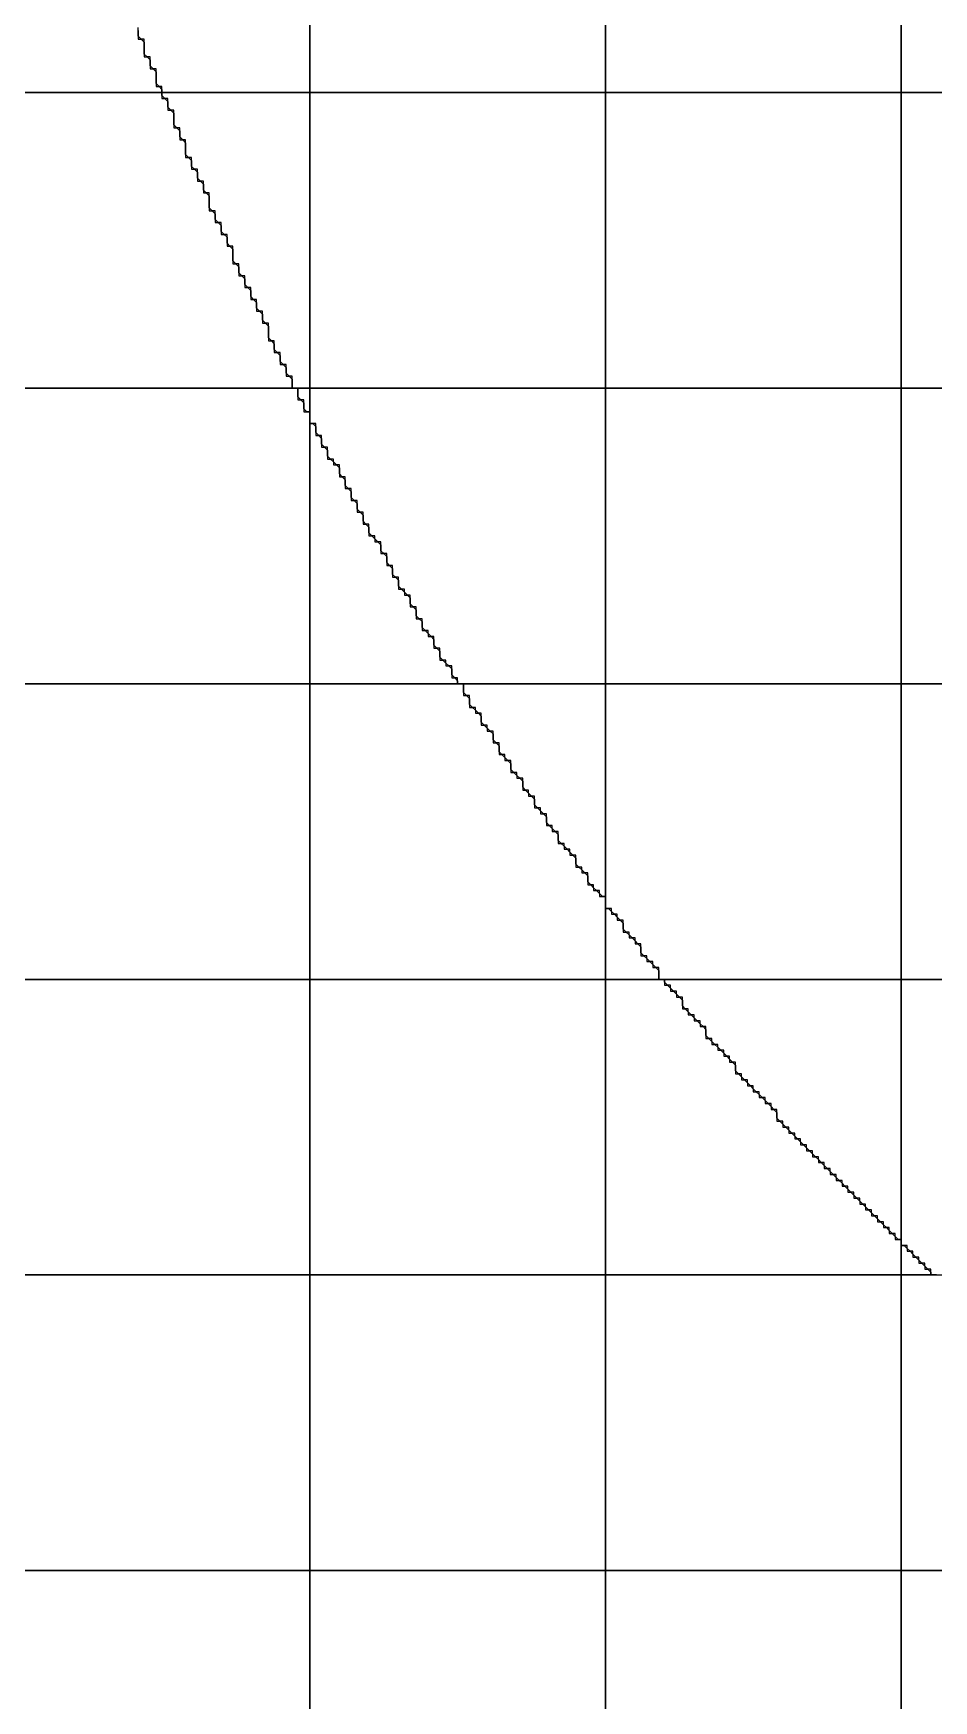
# Model space of a CAD drawing. Header units: metres. Extents: x -2.2 to 1, y -5.2 to 5.1.
# Drawn here: x -1.115 to -0.734, y -3.716 to -3.01 of the extents above; entities that cross this region are included whole.
import ezdxf

# ---------------------------------------------------------------- set-up
doc = ezdxf.new("R2010")
doc.units = ezdxf.units.M

msp = doc.modelspace()

# ---------------------------------------------------------------- linework, layer by layer
at = {"layer": '6', "color": 4}
for points in [[(-1.07043, -3.00925, 0), (-1.07043, -3.013, 0), (-1.06918, -3.013, 0), (-1.06793, -3.01425, 0), (-1.06793, -3.0205, 0), (-1.06668, -3.0205, 0), (-1.06543, -3.02175, 0), (-1.06543, -3.0255, 0), (-1.06418, -3.0255, 0), (-1.06293, -3.02675, 0), (-1.06293, -3.033, 0), (-1.06168, -3.033, 0), (-1.06043, -3.03425, 0), (-1.06043, -3.0355, 0), (-0.99793, -3.0355, 0), (-0.99793, -2.9105, 0)], [(-0.99793, -3.0355, 0), (-0.87293, -3.0355, 0), (-0.87293, -2.9105, 0), (-0.99793, -2.9105, 0), (-0.99793, -3.0355, 0)], [(-0.87293, -3.0355, 0), (-0.74793, -3.0355, 0), (-0.74793, -2.9105, 0), (-0.87293, -2.9105, 0), (-0.87293, -3.0355, 0)], [(-0.74793, -3.0355, 0), (-0.62293, -3.0355, 0), (-0.62293, -2.9105, 0), (-0.74793, -2.9105, 0), (-0.74793, -3.0355, 0)], [(-1.06043, -3.038, 0), (-1.05918, -3.038, 0), (-1.05793, -3.03925, 0), (-1.05793, -3.043, 0), (-1.05668, -3.043, 0), (-1.05543, -3.04425, 0), (-1.05543, -3.0505, 0), (-1.05418, -3.0505, 0), (-1.05293, -3.05175, 0), (-1.05293, -3.0555, 0), (-1.05168, -3.0555, 0), (-1.05043, -3.05675, 0), (-1.05043, -3.063, 0), (-1.04918, -3.063, 0), (-1.04793, -3.06425, 0), (-1.04793, -3.068, 0), (-1.04668, -3.068, 0), (-1.04543, -3.06925, 0), (-1.04543, -3.073, 0), (-1.04418, -3.073, 0), (-1.04293, -3.07425, 0), (-1.04293, -3.078, 0), (-1.04168, -3.078, 0), (-1.04043, -3.07925, 0), (-1.04043, -3.0855, 0), (-1.03918, -3.0855, 0), (-1.03793, -3.08675, 0), (-1.03793, -3.0905, 0), (-1.03668, -3.0905, 0), (-1.03543, -3.09175, 0), (-1.03543, -3.0955, 0), (-1.03418, -3.0955, 0), (-1.03293, -3.09675, 0), (-1.03293, -3.1005, 0), (-1.03168, -3.1005, 0), (-1.03043, -3.10175, 0), (-1.03043, -3.108, 0), (-1.02918, -3.108, 0), (-1.02793, -3.10925, 0), (-1.02793, -3.113, 0), (-1.02668, -3.113, 0), (-1.02543, -3.11425, 0), (-1.02543, -3.118, 0), (-1.02418, -3.118, 0), (-1.02293, -3.11925, 0), (-1.02293, -3.123, 0), (-1.02168, -3.123, 0), (-1.02043, -3.12425, 0), (-1.02043, -3.128, 0), (-1.01918, -3.128, 0), (-1.01793, -3.12925, 0), (-1.01793, -3.133, 0), (-1.01668, -3.133, 0), (-1.01543, -3.13425, 0), (-1.01543, -3.1405, 0), (-1.01418, -3.1405, 0), (-1.01293, -3.14175, 0), (-1.01293, -3.1455, 0), (-1.01168, -3.1455, 0), (-1.01043, -3.14675, 0), (-1.01043, -3.1505, 0), (-1.00918, -3.1505, 0), (-1.00793, -3.15175, 0), (-1.00793, -3.1555, 0), (-1.00668, -3.1555, 0), (-1.00543, -3.15675, 0), (-1.00543, -3.1605, 0), (-0.99793, -3.1605, 0), (-0.99793, -3.0355, 0), (-1.06043, -3.0355, 0), (-1.06043, -3.038, 0)], [(-0.99793, -3.1605, 0), (-0.87293, -3.1605, 0), (-0.87293, -3.0355, 0), (-0.99793, -3.0355, 0), (-0.99793, -3.1605, 0)], [(-0.87293, -3.1605, 0), (-0.74793, -3.1605, 0), (-0.74793, -3.0355, 0), (-0.87293, -3.0355, 0), (-0.87293, -3.1605, 0)], [(-0.74793, -3.1605, 0), (-0.62293, -3.1605, 0), (-0.62293, -3.0355, 0), (-0.74793, -3.0355, 0), (-0.74793, -3.1605, 0)], [(-1.00293, -3.1655, 0), (-1.00168, -3.1655, 0), (-1.00043, -3.16675, 0), (-1.00043, -3.1705, 0), (-0.99793, -3.1705, 0), (-0.99793, -3.1605, 0), (-1.00293, -3.1605, 0), (-1.00293, -3.1655, 0)], [(-0.99793, -3.1755, 0), (-0.99668, -3.1755, 0), (-0.99543, -3.17675, 0), (-0.99543, -3.1805, 0), (-0.99418, -3.1805, 0), (-0.99293, -3.18175, 0), (-0.99293, -3.1855, 0), (-0.99168, -3.1855, 0), (-0.99043, -3.18675, 0), (-0.99043, -3.1905, 0), (-0.98918, -3.1905, 0), (-0.98793, -3.19175, 0), (-0.98793, -3.193, 0), (-0.98668, -3.193, 0), (-0.98543, -3.19425, 0), (-0.98543, -3.198, 0), (-0.98418, -3.198, 0), (-0.98293, -3.19925, 0), (-0.98293, -3.203, 0), (-0.98168, -3.203, 0), (-0.98043, -3.20425, 0), (-0.98043, -3.208, 0), (-0.97918, -3.208, 0), (-0.97793, -3.20925, 0), (-0.97793, -3.213, 0), (-0.97668, -3.213, 0), (-0.97543, -3.21425, 0), (-0.97543, -3.218, 0), (-0.97418, -3.218, 0), (-0.97293, -3.21925, 0), (-0.97293, -3.223, 0), (-0.97168, -3.223, 0), (-0.97043, -3.22425, 0), (-0.97043, -3.2255, 0), (-0.96918, -3.2255, 0), (-0.96793, -3.22675, 0), (-0.96793, -3.2305, 0), (-0.96668, -3.2305, 0), (-0.96543, -3.23175, 0), (-0.96543, -3.2355, 0), (-0.96418, -3.2355, 0), (-0.96293, -3.23675, 0), (-0.96293, -3.2405, 0), (-0.96168, -3.2405, 0), (-0.96043, -3.24175, 0), (-0.96043, -3.2455, 0), (-0.95918, -3.2455, 0), (-0.95793, -3.24675, 0), (-0.95793, -3.248, 0), (-0.95668, -3.248, 0), (-0.95543, -3.24925, 0), (-0.95543, -3.253, 0), (-0.95418, -3.253, 0), (-0.95293, -3.25425, 0), (-0.95293, -3.258, 0), (-0.95168, -3.258, 0), (-0.95043, -3.25925, 0), (-0.95043, -3.263, 0), (-0.94918, -3.263, 0), (-0.94793, -3.26425, 0), (-0.94793, -3.2655, 0), (-0.94668, -3.2655, 0), (-0.94543, -3.26675, 0), (-0.94543, -3.2705, 0), (-0.94418, -3.2705, 0), (-0.94293, -3.27175, 0), (-0.94293, -3.2755, 0), (-0.94168, -3.2755, 0), (-0.94043, -3.27675, 0), (-0.94043, -3.278, 0), (-0.93918, -3.278, 0), (-0.93793, -3.27925, 0), (-0.93793, -3.283, 0), (-0.93668, -3.283, 0), (-0.93543, -3.28425, 0), (-0.93543, -3.2855, 0), (-0.87293, -3.2855, 0), (-0.87293, -3.1605, 0), (-0.99793, -3.1605, 0), (-0.99793, -3.1755, 0)], [(-0.87293, -3.2855, 0), (-0.74793, -3.2855, 0), (-0.74793, -3.1605, 0), (-0.87293, -3.1605, 0), (-0.87293, -3.2855, 0)], [(-0.74793, -3.2855, 0), (-0.62293, -3.2855, 0), (-0.62293, -3.1605, 0), (-0.74793, -3.1605, 0), (-0.74793, -3.2855, 0)], [(-0.93293, -3.2905, 0), (-0.93168, -3.2905, 0), (-0.93043, -3.29175, 0), (-0.93043, -3.2955, 0), (-0.92918, -3.2955, 0), (-0.92793, -3.29675, 0), (-0.92793, -3.298, 0), (-0.92668, -3.298, 0), (-0.92543, -3.29925, 0), (-0.92543, -3.303, 0), (-0.92418, -3.303, 0), (-0.92293, -3.30425, 0), (-0.92293, -3.3055, 0), (-0.92168, -3.3055, 0), (-0.92043, -3.30675, 0), (-0.92043, -3.3105, 0), (-0.91918, -3.3105, 0), (-0.91793, -3.31175, 0), (-0.91793, -3.3155, 0), (-0.91668, -3.3155, 0), (-0.91543, -3.31675, 0), (-0.91543, -3.318, 0), (-0.91418, -3.318, 0), (-0.91293, -3.31925, 0), (-0.91293, -3.323, 0), (-0.91168, -3.323, 0), (-0.91043, -3.32425, 0), (-0.91043, -3.3255, 0), (-0.90918, -3.3255, 0), (-0.90793, -3.32675, 0), (-0.90793, -3.3305, 0), (-0.90668, -3.3305, 0), (-0.90543, -3.33175, 0), (-0.90543, -3.333, 0), (-0.90418, -3.333, 0), (-0.90293, -3.33425, 0), (-0.90293, -3.338, 0), (-0.90168, -3.338, 0), (-0.90043, -3.33925, 0), (-0.90043, -3.3405, 0), (-0.89918, -3.3405, 0), (-0.89793, -3.34175, 0), (-0.89793, -3.3455, 0), (-0.89668, -3.3455, 0), (-0.89543, -3.34675, 0), (-0.89543, -3.348, 0), (-0.89418, -3.348, 0), (-0.89293, -3.34925, 0), (-0.89293, -3.353, 0), (-0.89168, -3.353, 0), (-0.89043, -3.35425, 0), (-0.89043, -3.3555, 0), (-0.88918, -3.3555, 0), (-0.88793, -3.35675, 0), (-0.88793, -3.358, 0), (-0.88668, -3.358, 0), (-0.88543, -3.35925, 0), (-0.88543, -3.363, 0), (-0.88418, -3.363, 0), (-0.88293, -3.36425, 0), (-0.88293, -3.3655, 0), (-0.88168, -3.3655, 0), (-0.88043, -3.36675, 0), (-0.88043, -3.3705, 0), (-0.87918, -3.3705, 0), (-0.87793, -3.37175, 0), (-0.87793, -3.373, 0), (-0.87668, -3.373, 0), (-0.87543, -3.37425, 0), (-0.87543, -3.3755, 0), (-0.87293, -3.3755, 0), (-0.87293, -3.2855, 0), (-0.93293, -3.2855, 0), (-0.93293, -3.2905, 0)], [(-0.87293, -3.3805, 0), (-0.87168, -3.3805, 0), (-0.87043, -3.38175, 0), (-0.87043, -3.383, 0), (-0.86918, -3.383, 0), (-0.86793, -3.38425, 0), (-0.86793, -3.3855, 0), (-0.86668, -3.3855, 0), (-0.86543, -3.38675, 0), (-0.86543, -3.3905, 0), (-0.86418, -3.3905, 0), (-0.86293, -3.39175, 0), (-0.86293, -3.393, 0), (-0.86168, -3.393, 0), (-0.86043, -3.39425, 0), (-0.86043, -3.3955, 0), (-0.85918, -3.3955, 0), (-0.85793, -3.39675, 0), (-0.85793, -3.4005, 0), (-0.85668, -3.4005, 0), (-0.85543, -3.40175, 0), (-0.85543, -3.403, 0), (-0.85418, -3.403, 0), (-0.85293, -3.40425, 0), (-0.85293, -3.4055, 0), (-0.85168, -3.4055, 0), (-0.85043, -3.40675, 0), (-0.85043, -3.4105, 0), (-0.74793, -3.4105, 0), (-0.74793, -3.2855, 0), (-0.87293, -3.2855, 0), (-0.87293, -3.3805, 0)], [(-0.74793, -3.4105, 0), (-0.62293, -3.4105, 0), (-0.62293, -3.2855, 0), (-0.74793, -3.2855, 0), (-0.74793, -3.4105, 0)], [(-0.84793, -3.413, 0), (-0.84668, -3.413, 0), (-0.84543, -3.41425, 0), (-0.84543, -3.4155, 0), (-0.84418, -3.4155, 0), (-0.84293, -3.41675, 0), (-0.84293, -3.418, 0), (-0.84168, -3.418, 0), (-0.84043, -3.41925, 0), (-0.84043, -3.423, 0), (-0.83918, -3.423, 0), (-0.83793, -3.42425, 0), (-0.83793, -3.4255, 0), (-0.83668, -3.4255, 0), (-0.83543, -3.42675, 0), (-0.83543, -3.428, 0), (-0.83418, -3.428, 0), (-0.83293, -3.42925, 0), (-0.83293, -3.4305, 0), (-0.83168, -3.4305, 0), (-0.83043, -3.43175, 0), (-0.83043, -3.4355, 0), (-0.82918, -3.4355, 0), (-0.82793, -3.43675, 0), (-0.82793, -3.438, 0), (-0.82668, -3.438, 0), (-0.82543, -3.43925, 0), (-0.82543, -3.4405, 0), (-0.82418, -3.4405, 0), (-0.82293, -3.44175, 0), (-0.82293, -3.443, 0), (-0.82168, -3.443, 0), (-0.82043, -3.44425, 0), (-0.82043, -3.4455, 0), (-0.81918, -3.4455, 0), (-0.81793, -3.44675, 0), (-0.81793, -3.4505, 0), (-0.81668, -3.4505, 0), (-0.81543, -3.45175, 0), (-0.81543, -3.453, 0), (-0.81418, -3.453, 0), (-0.81293, -3.45425, 0), (-0.81293, -3.4555, 0), (-0.81168, -3.4555, 0), (-0.81043, -3.45675, 0), (-0.81043, -3.458, 0), (-0.80918, -3.458, 0), (-0.80793, -3.45925, 0), (-0.80793, -3.4605, 0), (-0.80668, -3.4605, 0), (-0.80543, -3.46175, 0), (-0.80543, -3.463, 0), (-0.80418, -3.463, 0), (-0.80293, -3.46425, 0), (-0.80293, -3.4655, 0), (-0.80168, -3.4655, 0), (-0.80043, -3.46675, 0), (-0.80043, -3.4705, 0), (-0.79918, -3.4705, 0), (-0.79793, -3.47175, 0), (-0.79793, -3.473, 0), (-0.79668, -3.473, 0), (-0.79543, -3.47425, 0), (-0.79543, -3.4755, 0), (-0.79418, -3.4755, 0), (-0.79293, -3.47675, 0), (-0.79293, -3.478, 0), (-0.79168, -3.478, 0), (-0.79043, -3.47925, 0), (-0.79043, -3.4805, 0), (-0.78918, -3.4805, 0), (-0.78793, -3.48175, 0), (-0.78793, -3.483, 0), (-0.78668, -3.483, 0), (-0.78543, -3.48425, 0), (-0.78543, -3.4855, 0), (-0.78418, -3.4855, 0), (-0.78293, -3.48675, 0), (-0.78293, -3.488, 0), (-0.78168, -3.488, 0), (-0.78043, -3.48925, 0), (-0.78043, -3.4905, 0), (-0.77918, -3.4905, 0), (-0.77793, -3.49175, 0), (-0.77793, -3.493, 0), (-0.77668, -3.493, 0), (-0.77543, -3.49425, 0), (-0.77543, -3.4955, 0), (-0.77418, -3.4955, 0), (-0.77293, -3.49675, 0), (-0.77293, -3.498, 0), (-0.77168, -3.498, 0), (-0.77043, -3.49925, 0), (-0.77043, -3.5005, 0), (-0.76918, -3.5005, 0), (-0.76793, -3.50175, 0), (-0.76793, -3.503, 0), (-0.76668, -3.503, 0), (-0.76543, -3.50425, 0), (-0.76543, -3.5055, 0), (-0.76418, -3.5055, 0), (-0.76293, -3.50675, 0), (-0.76293, -3.508, 0), (-0.76168, -3.508, 0), (-0.76043, -3.50925, 0), (-0.76043, -3.5105, 0), (-0.75918, -3.5105, 0), (-0.75793, -3.51175, 0), (-0.75793, -3.513, 0), (-0.75668, -3.513, 0), (-0.75543, -3.51425, 0), (-0.75543, -3.5155, 0), (-0.75418, -3.5155, 0), (-0.75293, -3.51675, 0), (-0.75293, -3.518, 0), (-0.75168, -3.518, 0), (-0.75043, -3.51925, 0), (-0.75043, -3.5205, 0), (-0.74793, -3.5205, 0), (-0.74793, -3.4105, 0), (-0.84793, -3.4105, 0), (-0.84793, -3.413, 0)], [(-0.74793, -3.523, 0), (-0.74668, -3.523, 0), (-0.74543, -3.52425, 0), (-0.74543, -3.5255, 0), (-0.74418, -3.5255, 0), (-0.74293, -3.52675, 0), (-0.74293, -3.528, 0), (-0.74168, -3.528, 0), (-0.74043, -3.52925, 0), (-0.74043, -3.5305, 0), (-0.73918, -3.5305, 0), (-0.73793, -3.53175, 0), (-0.73793, -3.533, 0), (-0.73668, -3.533, 0), (-0.73543, -3.53425, 0), (-0.73543, -3.5355, 0), (-0.62293, -3.5355, 0), (-0.62293, -3.4105, 0), (-0.74793, -3.4105, 0), (-0.74793, -3.523, 0)]]:
    msp.add_polyline3d(points, dxfattribs=at)
at = {"layer": '7', "color": 1}
for points in [[(-1.12293, -3.0355, 0), (-1.06043, -3.0355, 0), (-1.06043, -3.033, 0), (-1.06168, -3.033, 0), (-1.06293, -3.03175, 0), (-1.06293, -3.0255, 0), (-1.06418, -3.0255, 0), (-1.06543, -3.02425, 0), (-1.06543, -3.0205, 0), (-1.06668, -3.0205, 0), (-1.06793, -3.01925, 0), (-1.06793, -3.013, 0), (-1.06918, -3.013, 0), (-1.07043, -3.01175, 0), (-1.07043, -3.008, 0)], [(-1.12293, -3.1605, 0), (-1.00543, -3.1605, 0), (-1.00543, -3.1555, 0), (-1.00668, -3.1555, 0), (-1.00793, -3.15425, 0), (-1.00793, -3.1505, 0), (-1.00918, -3.1505, 0), (-1.01043, -3.14925, 0), (-1.01043, -3.1455, 0), (-1.01168, -3.1455, 0), (-1.01293, -3.14425, 0), (-1.01293, -3.1405, 0), (-1.01418, -3.1405, 0), (-1.01543, -3.13925, 0), (-1.01543, -3.133, 0), (-1.01668, -3.133, 0), (-1.01793, -3.13175, 0), (-1.01793, -3.128, 0), (-1.01918, -3.128, 0), (-1.02043, -3.12675, 0), (-1.02043, -3.123, 0), (-1.02168, -3.123, 0), (-1.02293, -3.12175, 0), (-1.02293, -3.118, 0), (-1.02418, -3.118, 0), (-1.02543, -3.11675, 0), (-1.02543, -3.113, 0), (-1.02668, -3.113, 0), (-1.02793, -3.11175, 0), (-1.02793, -3.108, 0), (-1.02918, -3.108, 0), (-1.03043, -3.10675, 0), (-1.03043, -3.1005, 0), (-1.03168, -3.1005, 0), (-1.03293, -3.09925, 0), (-1.03293, -3.0955, 0), (-1.03418, -3.0955, 0), (-1.03543, -3.09425, 0), (-1.03543, -3.0905, 0), (-1.03668, -3.0905, 0), (-1.03793, -3.08925, 0), (-1.03793, -3.0855, 0), (-1.03918, -3.0855, 0), (-1.04043, -3.08425, 0), (-1.04043, -3.078, 0), (-1.04168, -3.078, 0), (-1.04293, -3.07675, 0), (-1.04293, -3.073, 0), (-1.04418, -3.073, 0), (-1.04543, -3.07175, 0), (-1.04543, -3.068, 0), (-1.04668, -3.068, 0), (-1.04793, -3.06675, 0), (-1.04793, -3.063, 0), (-1.04918, -3.063, 0), (-1.05043, -3.06175, 0), (-1.05043, -3.0555, 0), (-1.05168, -3.0555, 0), (-1.05293, -3.05425, 0), (-1.05293, -3.0505, 0), (-1.05418, -3.0505, 0), (-1.05543, -3.04925, 0), (-1.05543, -3.043, 0), (-1.05668, -3.043, 0), (-1.05793, -3.04175, 0), (-1.05793, -3.038, 0), (-1.05918, -3.038, 0), (-1.06043, -3.03675, 0), (-1.06043, -3.0355, 0), (-1.12293, -3.0355, 0)], [(-1.12293, -3.2855, 0), (-0.99793, -3.2855, 0), (-0.99793, -3.1705, 0), (-0.99918, -3.1705, 0), (-1.00043, -3.16925, 0), (-1.00043, -3.1655, 0), (-1.00168, -3.1655, 0), (-1.00293, -3.16425, 0), (-1.00293, -3.1605, 0), (-1.12293, -3.1605, 0), (-1.12293, -3.2855, 0)], [(-0.99793, -3.2855, 0), (-0.93543, -3.2855, 0), (-0.93543, -3.283, 0), (-0.93668, -3.283, 0), (-0.93793, -3.28175, 0), (-0.93793, -3.278, 0), (-0.93918, -3.278, 0), (-0.94043, -3.27675, 0), (-0.94043, -3.2755, 0), (-0.94168, -3.2755, 0), (-0.94293, -3.27425, 0), (-0.94293, -3.2705, 0), (-0.94418, -3.2705, 0), (-0.94543, -3.26925, 0), (-0.94543, -3.2655, 0), (-0.94668, -3.2655, 0), (-0.94793, -3.26425, 0), (-0.94793, -3.263, 0), (-0.94918, -3.263, 0), (-0.95043, -3.26175, 0), (-0.95043, -3.258, 0), (-0.95168, -3.258, 0), (-0.95293, -3.25675, 0), (-0.95293, -3.253, 0), (-0.95418, -3.253, 0), (-0.95543, -3.25175, 0), (-0.95543, -3.248, 0), (-0.95668, -3.248, 0), (-0.95793, -3.24675, 0), (-0.95793, -3.2455, 0), (-0.95918, -3.2455, 0), (-0.96043, -3.24425, 0), (-0.96043, -3.2405, 0), (-0.96168, -3.2405, 0), (-0.96293, -3.23925, 0), (-0.96293, -3.2355, 0), (-0.96418, -3.2355, 0), (-0.96543, -3.23425, 0), (-0.96543, -3.2305, 0), (-0.96668, -3.2305, 0), (-0.96793, -3.22925, 0), (-0.96793, -3.2255, 0), (-0.96918, -3.2255, 0), (-0.97043, -3.22425, 0), (-0.97043, -3.223, 0), (-0.97168, -3.223, 0), (-0.97293, -3.22175, 0), (-0.97293, -3.218, 0), (-0.97418, -3.218, 0), (-0.97543, -3.21675, 0), (-0.97543, -3.213, 0), (-0.97668, -3.213, 0), (-0.97793, -3.21175, 0), (-0.97793, -3.208, 0), (-0.97918, -3.208, 0), (-0.98043, -3.20675, 0), (-0.98043, -3.203, 0), (-0.98168, -3.203, 0), (-0.98293, -3.20175, 0), (-0.98293, -3.198, 0), (-0.98418, -3.198, 0), (-0.98543, -3.19675, 0), (-0.98543, -3.193, 0), (-0.98668, -3.193, 0), (-0.98793, -3.19175, 0), (-0.98793, -3.1905, 0), (-0.98918, -3.1905, 0), (-0.99043, -3.18925, 0), (-0.99043, -3.1855, 0), (-0.99168, -3.1855, 0), (-0.99293, -3.18425, 0), (-0.99293, -3.1805, 0), (-0.99418, -3.1805, 0), (-0.99543, -3.17925, 0), (-0.99543, -3.1755, 0), (-0.99793, -3.1755, 0), (-0.99793, -3.2855, 0)], [(-1.12293, -3.4105, 0), (-0.99793, -3.4105, 0), (-0.99793, -3.2855, 0), (-1.12293, -3.2855, 0), (-1.12293, -3.4105, 0)], [(-0.99793, -3.4105, 0), (-0.87293, -3.4105, 0), (-0.87293, -3.3755, 0), (-0.87418, -3.3755, 0), (-0.87543, -3.37425, 0), (-0.87543, -3.373, 0), (-0.87668, -3.373, 0), (-0.87793, -3.37175, 0), (-0.87793, -3.3705, 0), (-0.87918, -3.3705, 0), (-0.88043, -3.36925, 0), (-0.88043, -3.3655, 0), (-0.88168, -3.3655, 0), (-0.88293, -3.36425, 0), (-0.88293, -3.363, 0), (-0.88418, -3.363, 0), (-0.88543, -3.36175, 0), (-0.88543, -3.358, 0), (-0.88668, -3.358, 0), (-0.88793, -3.35675, 0), (-0.88793, -3.3555, 0), (-0.88918, -3.3555, 0), (-0.89043, -3.35425, 0), (-0.89043, -3.353, 0), (-0.89168, -3.353, 0), (-0.89293, -3.35175, 0), (-0.89293, -3.348, 0), (-0.89418, -3.348, 0), (-0.89543, -3.34675, 0), (-0.89543, -3.3455, 0), (-0.89668, -3.3455, 0), (-0.89793, -3.34425, 0), (-0.89793, -3.3405, 0), (-0.89918, -3.3405, 0), (-0.90043, -3.33925, 0), (-0.90043, -3.338, 0), (-0.90168, -3.338, 0), (-0.90293, -3.33675, 0), (-0.90293, -3.333, 0), (-0.90418, -3.333, 0), (-0.90543, -3.33175, 0), (-0.90543, -3.3305, 0), (-0.90668, -3.3305, 0), (-0.90793, -3.32925, 0), (-0.90793, -3.3255, 0), (-0.90918, -3.3255, 0), (-0.91043, -3.32425, 0), (-0.91043, -3.323, 0), (-0.91168, -3.323, 0), (-0.91293, -3.32175, 0), (-0.91293, -3.318, 0), (-0.91418, -3.318, 0), (-0.91543, -3.31675, 0), (-0.91543, -3.3155, 0), (-0.91668, -3.3155, 0), (-0.91793, -3.31425, 0), (-0.91793, -3.3105, 0), (-0.91918, -3.3105, 0), (-0.92043, -3.30925, 0), (-0.92043, -3.3055, 0), (-0.92168, -3.3055, 0), (-0.92293, -3.30425, 0), (-0.92293, -3.303, 0), (-0.92418, -3.303, 0), (-0.92543, -3.30175, 0), (-0.92543, -3.298, 0), (-0.92668, -3.298, 0), (-0.92793, -3.29675, 0), (-0.92793, -3.2955, 0), (-0.92918, -3.2955, 0), (-0.93043, -3.29425, 0), (-0.93043, -3.2905, 0), (-0.93168, -3.2905, 0), (-0.93293, -3.28925, 0), (-0.93293, -3.2855, 0), (-0.99793, -3.2855, 0), (-0.99793, -3.4105, 0)], [(-0.87293, -3.4105, 0), (-0.85043, -3.4105, 0), (-0.85043, -3.4055, 0), (-0.85168, -3.4055, 0), (-0.85293, -3.40425, 0), (-0.85293, -3.403, 0), (-0.85418, -3.403, 0), (-0.85543, -3.40175, 0), (-0.85543, -3.4005, 0), (-0.85668, -3.4005, 0), (-0.85793, -3.39925, 0), (-0.85793, -3.3955, 0), (-0.85918, -3.3955, 0), (-0.86043, -3.39425, 0), (-0.86043, -3.393, 0), (-0.86168, -3.393, 0), (-0.86293, -3.39175, 0), (-0.86293, -3.3905, 0), (-0.86418, -3.3905, 0), (-0.86543, -3.38925, 0), (-0.86543, -3.3855, 0), (-0.86668, -3.3855, 0), (-0.86793, -3.38425, 0), (-0.86793, -3.383, 0), (-0.86918, -3.383, 0), (-0.87043, -3.38175, 0), (-0.87043, -3.3805, 0), (-0.87293, -3.3805, 0), (-0.87293, -3.4105, 0)], [(-1.12293, -3.5355, 0), (-0.99793, -3.5355, 0), (-0.99793, -3.4105, 0), (-1.12293, -3.4105, 0), (-1.12293, -3.5355, 0)], [(-0.99793, -3.5355, 0), (-0.87293, -3.5355, 0), (-0.87293, -3.4105, 0), (-0.99793, -3.4105, 0), (-0.99793, -3.5355, 0)], [(-0.87293, -3.5355, 0), (-0.74793, -3.5355, 0), (-0.74793, -3.5205, 0), (-0.74918, -3.5205, 0), (-0.75043, -3.51925, 0), (-0.75043, -3.518, 0), (-0.75168, -3.518, 0), (-0.75293, -3.51675, 0), (-0.75293, -3.5155, 0), (-0.75418, -3.5155, 0), (-0.75543, -3.51425, 0), (-0.75543, -3.513, 0), (-0.75668, -3.513, 0), (-0.75793, -3.51175, 0), (-0.75793, -3.5105, 0), (-0.75918, -3.5105, 0), (-0.76043, -3.50925, 0), (-0.76043, -3.508, 0), (-0.76168, -3.508, 0), (-0.76293, -3.50675, 0), (-0.76293, -3.5055, 0), (-0.76418, -3.5055, 0), (-0.76543, -3.50425, 0), (-0.76543, -3.503, 0), (-0.76668, -3.503, 0), (-0.76793, -3.50175, 0), (-0.76793, -3.5005, 0), (-0.76918, -3.5005, 0), (-0.77043, -3.49925, 0), (-0.77043, -3.498, 0), (-0.77168, -3.498, 0), (-0.77293, -3.49675, 0), (-0.77293, -3.4955, 0), (-0.77418, -3.4955, 0), (-0.77543, -3.49425, 0), (-0.77543, -3.493, 0), (-0.77668, -3.493, 0), (-0.77793, -3.49175, 0), (-0.77793, -3.4905, 0), (-0.77918, -3.4905, 0), (-0.78043, -3.48925, 0), (-0.78043, -3.488, 0), (-0.78168, -3.488, 0), (-0.78293, -3.48675, 0), (-0.78293, -3.4855, 0), (-0.78418, -3.4855, 0), (-0.78543, -3.48425, 0), (-0.78543, -3.483, 0), (-0.78668, -3.483, 0), (-0.78793, -3.48175, 0), (-0.78793, -3.4805, 0), (-0.78918, -3.4805, 0), (-0.79043, -3.47925, 0), (-0.79043, -3.478, 0), (-0.79168, -3.478, 0), (-0.79293, -3.47675, 0), (-0.79293, -3.4755, 0), (-0.79418, -3.4755, 0), (-0.79543, -3.47425, 0), (-0.79543, -3.473, 0), (-0.79668, -3.473, 0), (-0.79793, -3.47175, 0), (-0.79793, -3.4705, 0), (-0.79918, -3.4705, 0), (-0.80043, -3.46925, 0), (-0.80043, -3.4655, 0), (-0.80168, -3.4655, 0), (-0.80293, -3.46425, 0), (-0.80293, -3.463, 0), (-0.80418, -3.463, 0), (-0.80543, -3.46175, 0), (-0.80543, -3.4605, 0), (-0.80668, -3.4605, 0), (-0.80793, -3.45925, 0), (-0.80793, -3.458, 0), (-0.80918, -3.458, 0), (-0.81043, -3.45675, 0), (-0.81043, -3.4555, 0), (-0.81168, -3.4555, 0), (-0.81293, -3.45425, 0), (-0.81293, -3.453, 0), (-0.81418, -3.453, 0), (-0.81543, -3.45175, 0), (-0.81543, -3.4505, 0), (-0.81668, -3.4505, 0), (-0.81793, -3.44925, 0), (-0.81793, -3.4455, 0), (-0.81918, -3.4455, 0), (-0.82043, -3.44425, 0), (-0.82043, -3.443, 0), (-0.82168, -3.443, 0), (-0.82293, -3.44175, 0), (-0.82293, -3.4405, 0), (-0.82418, -3.4405, 0), (-0.82543, -3.43925, 0), (-0.82543, -3.438, 0), (-0.82668, -3.438, 0), (-0.82793, -3.43675, 0), (-0.82793, -3.4355, 0), (-0.82918, -3.4355, 0), (-0.83043, -3.43425, 0), (-0.83043, -3.4305, 0), (-0.83168, -3.4305, 0), (-0.83293, -3.42925, 0), (-0.83293, -3.428, 0), (-0.83418, -3.428, 0), (-0.83543, -3.42675, 0), (-0.83543, -3.4255, 0), (-0.83668, -3.4255, 0), (-0.83793, -3.42425, 0), (-0.83793, -3.423, 0), (-0.83918, -3.423, 0), (-0.84043, -3.42175, 0), (-0.84043, -3.418, 0), (-0.84168, -3.418, 0), (-0.84293, -3.41675, 0), (-0.84293, -3.4155, 0), (-0.84418, -3.4155, 0), (-0.84543, -3.41425, 0), (-0.84543, -3.413, 0), (-0.84668, -3.413, 0), (-0.84793, -3.41175, 0), (-0.84793, -3.4105, 0), (-0.87293, -3.4105, 0), (-0.87293, -3.5355, 0)], [(-0.74793, -3.5355, 0), (-0.73543, -3.5355, 0), (-0.73543, -3.533, 0), (-0.73668, -3.533, 0), (-0.73793, -3.53175, 0), (-0.73793, -3.5305, 0), (-0.73918, -3.5305, 0), (-0.74043, -3.52925, 0), (-0.74043, -3.528, 0), (-0.74168, -3.528, 0), (-0.74293, -3.52675, 0), (-0.74293, -3.5255, 0), (-0.74418, -3.5255, 0), (-0.74543, -3.52425, 0), (-0.74543, -3.523, 0), (-0.74793, -3.523, 0), (-0.74793, -3.5355, 0)], [(-1.12293, -3.6605, 0), (-0.99793, -3.6605, 0), (-0.99793, -3.5355, 0), (-1.12293, -3.5355, 0), (-1.12293, -3.6605, 0)], [(-0.99793, -3.6605, 0), (-0.87293, -3.6605, 0), (-0.87293, -3.5355, 0), (-0.99793, -3.5355, 0), (-0.99793, -3.6605, 0)], [(-0.87293, -3.6605, 0), (-0.74793, -3.6605, 0), (-0.74793, -3.5355, 0), (-0.87293, -3.5355, 0), (-0.87293, -3.6605, 0)], [(-0.73293, -3.5355, 0), (-0.74793, -3.5355, 0), (-0.74793, -3.6605, 0)], [(-0.99793, -3.7855, 0), (-0.99793, -3.6605, 0), (-1.12293, -3.6605, 0), (-1.12293, -3.718, 0)], [(-0.99793, -3.7855, 0), (-0.87293, -3.7855, 0), (-0.87293, -3.6605, 0), (-0.99793, -3.6605, 0), (-0.99793, -3.7855, 0)], [(-0.87293, -3.7855, 0), (-0.74793, -3.7855, 0), (-0.74793, -3.6605, 0), (-0.87293, -3.6605, 0), (-0.87293, -3.7855, 0)], [(-0.74793, -3.7855, 0), (-0.62293, -3.7855, 0), (-0.62293, -3.6605, 0), (-0.74793, -3.6605, 0), (-0.74793, -3.7855, 0)], [(-0.74793, -3.6605, 0), (-0.62293, -3.6605, 0)]]:
    msp.add_polyline3d(points, dxfattribs=at)

doc.saveas('drawing.dxf')
